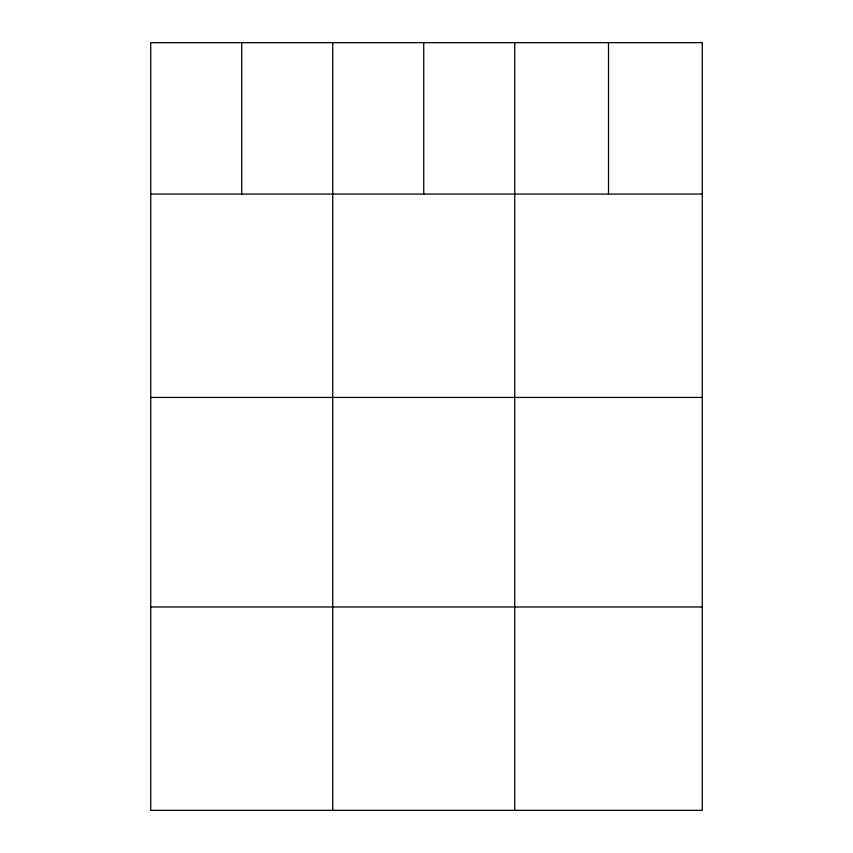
<?xml version="1.0" encoding="UTF-8"?>
<svg xmlns="http://www.w3.org/2000/svg" width="853" height="853" viewBox="0 0 853 853"><rect width="100%" height="100%" fill="white"/><g stroke="black" fill="none" stroke-linecap="round" stroke-linejoin="round"><path stroke-width="1.28" d="M150.736 194.057L702.264 194.057M150.736 397.434L702.264 397.434M150.736 606.973L702.264 606.973M608.509 42.65L608.509 194.057M514.743 42.65L514.743 810.35M423.738 42.65L423.738 194.057M332.745 42.65L332.745 810.35M241.74 42.65L241.74 194.057M702.264 42.65L150.736 42.65L150.736 810.35L702.264 810.35L702.264 42.65"/></g></svg>
